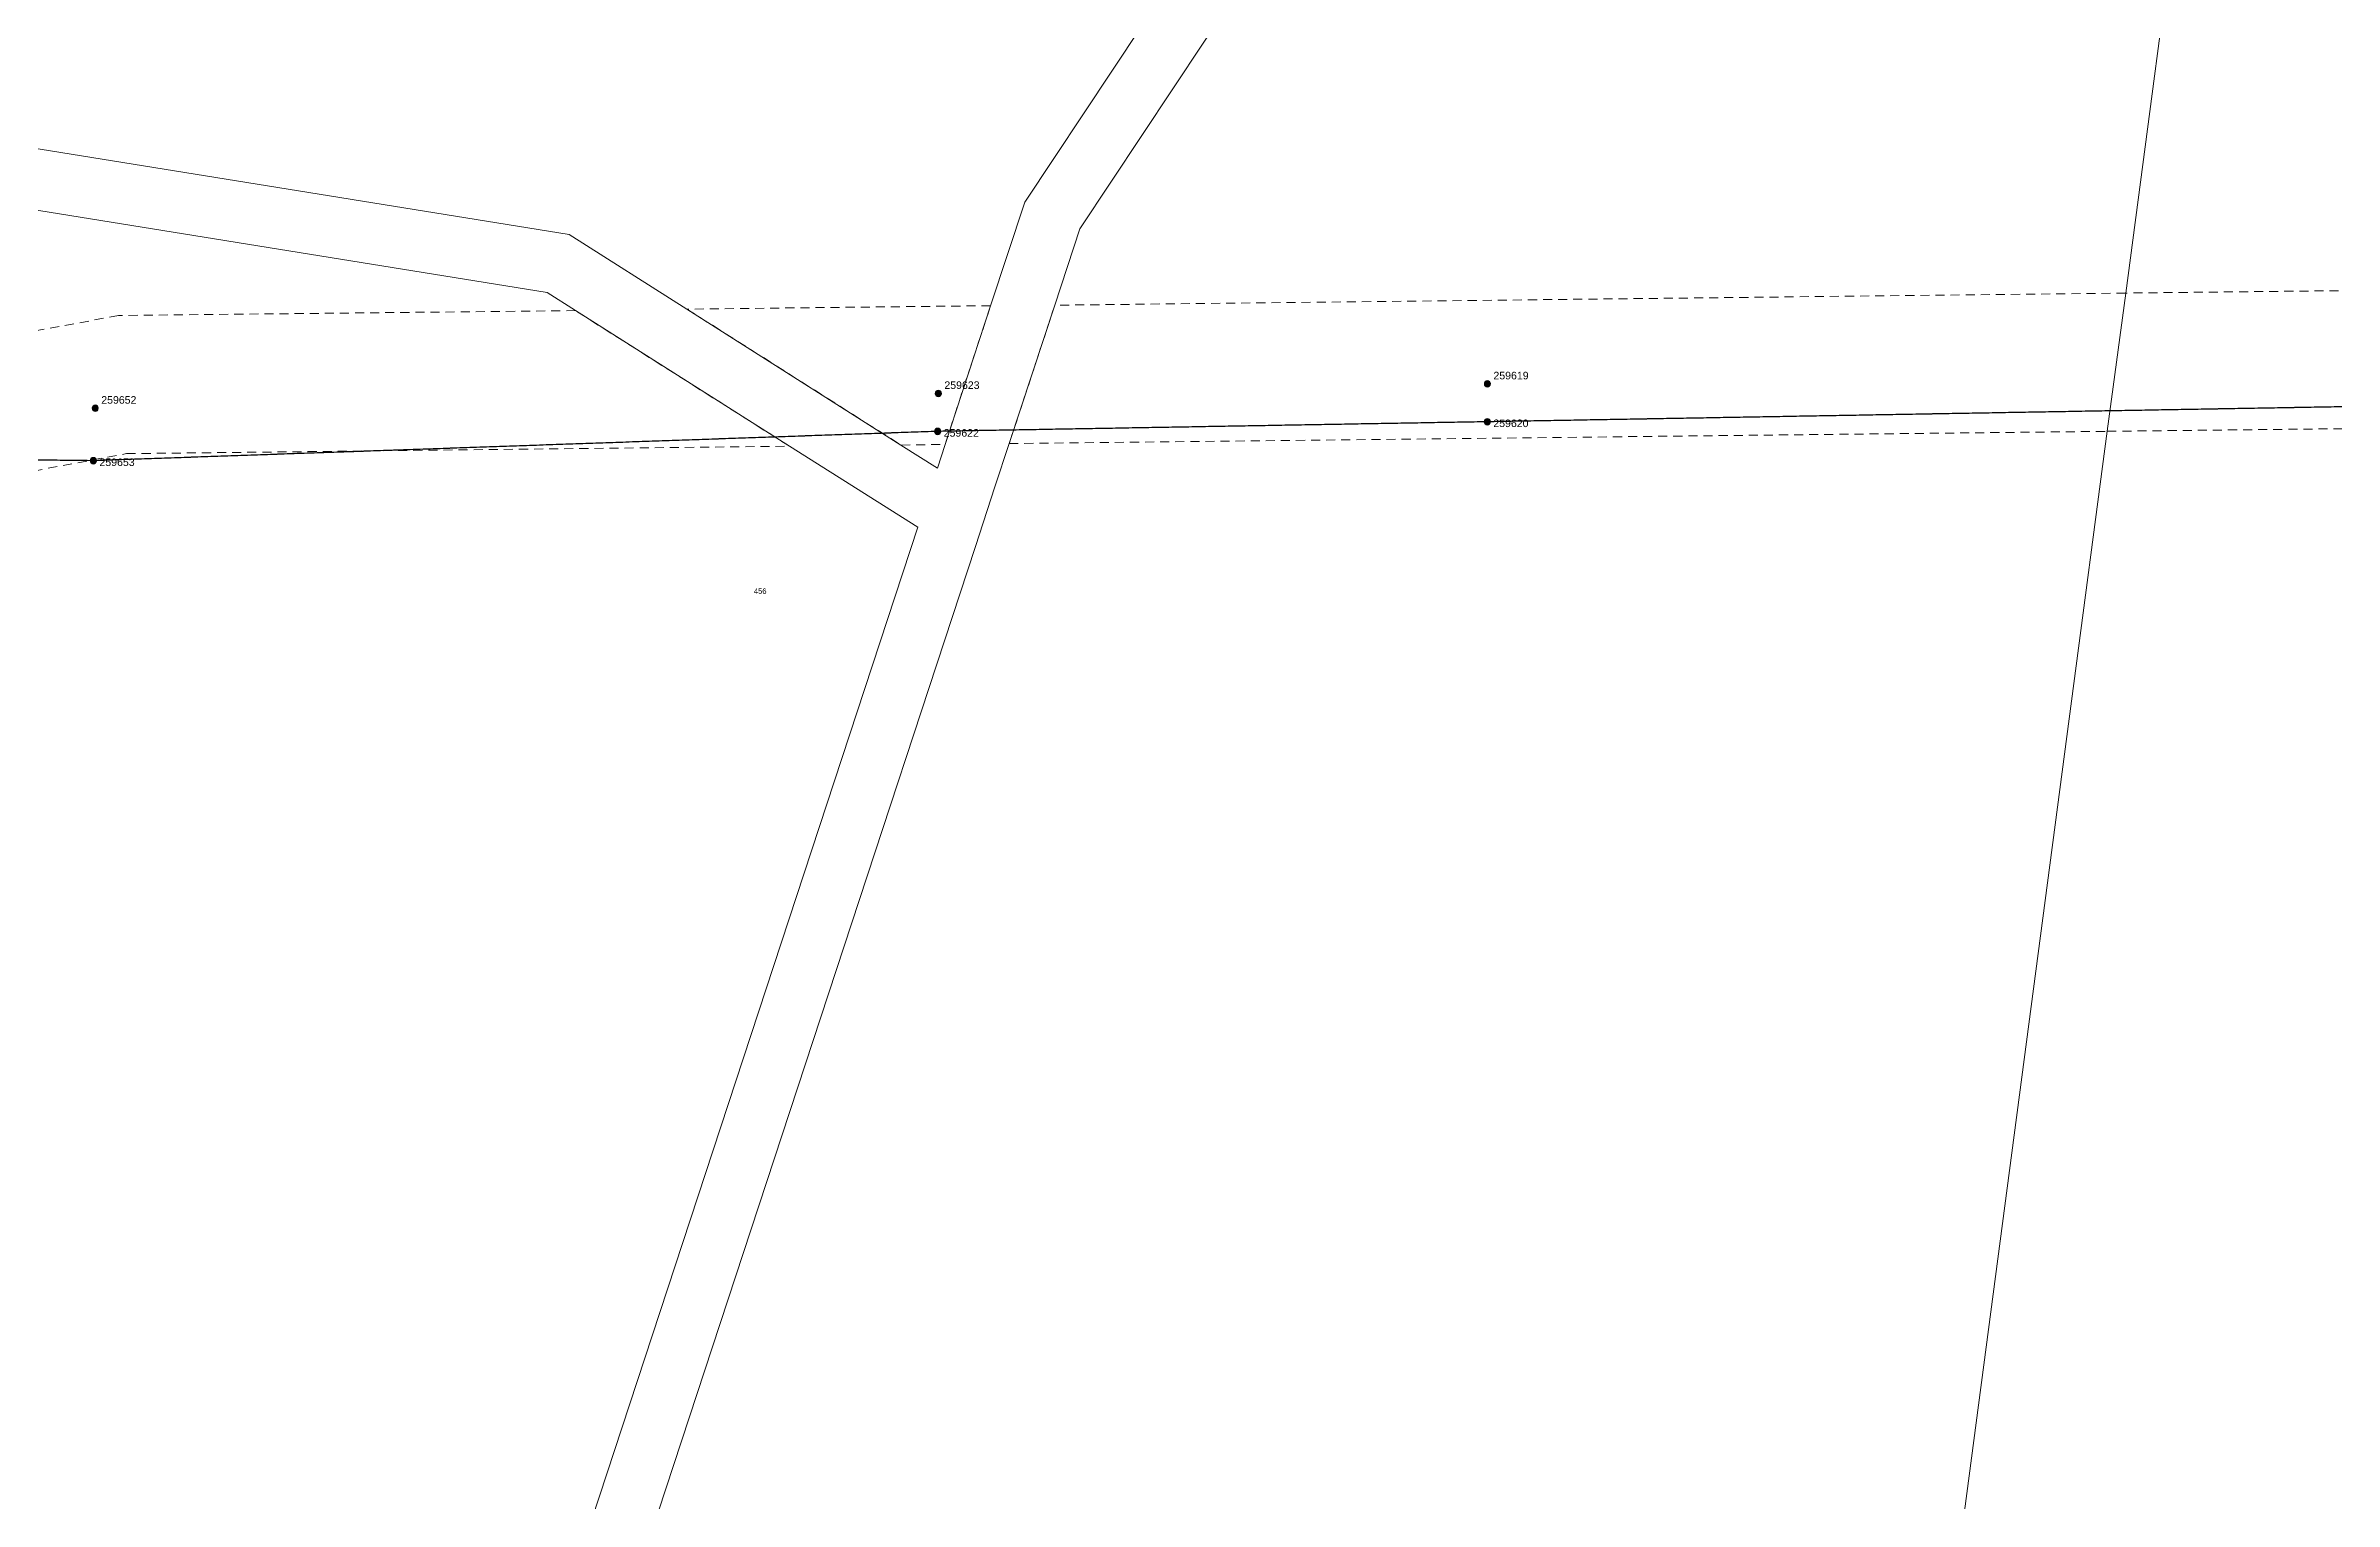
# Model space of a CAD drawing. Header units: metres. Extents: x 231386 to 238683, y 6156973 to 6161532.
# Drawn here: x 233826 to 234584, y 6157594 to 6158077 of the extents above; entities that cross this region are included whole.
import ezdxf
from ezdxf.enums import TextEntityAlignment as Align

# ---------------------------------------------------------------- set-up
doc = ezdxf.new("R2010")
doc.units = ezdxf.units.M
doc.linetypes.add('Cable Exist OH', pattern=[1, 1, 0])
doc.linetypes.add('Dash', pattern=[5, 3, -2])
doc.layers.get('0').update_dxf_attribs({"color": 6})
doc.layers.add('Cadastre Easements_SP_EXT', color=8, linetype='Continuous', lineweight=5)
doc.layers.add('Cadastre Land Parcels_SP_EXT', color=8, linetype='Continuous', lineweight=5)
doc.layers.add('Mains_HV_EXT', color=7, linetype='Continuous')
doc.layers.add('SupportsOH_SP_TR_HV_LV_SL_EXT', color=7, linetype='Continuous')
doc.styles.add('POLE_LABEL', font='arial.ttf')
doc.styles.get("Standard").update_dxf_attribs({"font": 'arial.ttf'})

# ---------------------------------------------------------------- blocks, each defined once
blk = doc.blocks.new('POLE_EXT')
blk.add_hatch(color=256).paths.add_polyline_path([(-1, 0, 1), (1, 0, 1)])
blk.add_lwpolyline([(-1, 0, 1), (1, 0, 1)], format="xyb", close=True)
for tag, height, flags, p in [('pNumber', 2.5, 8, (-17.84, 2.07)), ('OWNED_BY', 0.2, 9, (1.35, -0.4)), ('SPECIAL_USE', 0.2, 9, (1.35, -0.8)), ('STATE', 0.2, 9, (1.35, -1)), ('cLV', 0.2, 9, (1.35, -1.4)), ('hDepth', 0.2, 9, (1.35, -1.6)), ('hDia', 0.2, 9, (1.35, -1.8)), ('cHV', 0.2, 9, (1.35, -2)), ('cLinedev', 0.2, 9, (1.35, -3.4)), ('pExisting', 0.2, 9, (1.35, -3.8)), ('pFooting', 0.2, 9, (1.35, -4.4)), ('pNew', 0.2, 9, (1.35, -4.6)), ('pRelocate', 0.2, 9, (1.35, -5)), ('pRemove', 0.2, 9, (1.35, -5.2)), ('pReplace', 0.2, 9, (1.35, -5.4)), ('pStay', 0.2, 9, (1.35, -5.6)), ('pType', 0.2, 9, (1.35, -5.8)), ('cspan', 0.2, 9, (1.35, -6)), ('STREETNAME', 0.2, 9, (1.35, -6.2)), ('SUBURB', 0.2, 9, (1.35, -6.4)), ('OPERATED_BY', 0.2, 9, (1.36, -7.01)), ('PARENT', 0.2, 9, (1.35, -0.6)), ('USAGE', 0.2, 9, (1.35, -1.2)), ('LBRACKET', 0.2, 9, (1.35, -2.2)), ('LExisting', 0.2, 9, (1.35, -2.4)), ('LANTNUMBER', 0.2, 9, (1.35, -2.6)), ('LOther', 0.2, 9, (1.35, -2.8)), ('LRemove', 0.2, 9, (1.35, -3)), ('LEGEND', 0.2, 9, (1.35, -3.2)), ('LOCATION', 0.2, 9, (1.35, -3.6)), ('PFNUMBER', 0.2, 9, (1.35, -4)), ('NEWPFNUMBER', 0.2, 9, (1.35, -4.2)), ('NOTES', 0.2, 9, (1.35, -6.6)), ('MAINTAINED_BY', 0.2, 9, (1.36, -6.81))]:
    blk.add_attdef(tag, text='', height=height, dxfattribs=dict(flags=flags)).set_placement(p, align=Align.MIDDLE_LEFT)
at = {"style": 'POLE_LABEL'}
for tag, height, flags, p in [('STRUCTURE_PLANT_NUMBER', 0.2, 9, (1.35, 0.03)), ('ASSET_NUM', 2.5, 8, (2, 2)), ('STREET_CODE', 0.2, 9, (1.35, -0.2))]:
    blk.add_attdef(tag, text='', height=height, dxfattribs=dict(at, flags=flags)).set_placement(p, align=Align.MIDDLE_LEFT)
at = {"flags": 1}
blk.add_attdef('Z', (1.35, -7.33), '', height=0.2, dxfattribs=at)

msp = doc.modelspace()

# ---------------------------------------------------------------- linework, layer by layer
at = {"layer": 'Cadastre Easements_SP_EXT', "linetype": 'Dash'}
for points in [[(235430.27, 6158004.89), (234514.79, 6157994.66), (234160.06, 6157990.65), (234144.96, 6157944.8), (234508.68, 6157948.85), (235422.6, 6157959.04), (235430.27, 6158004.89)], [(234001.26, 6157988.84), (233849.88, 6157987.24), (233524.39, 6157926.42), (233516.97, 6157878.8), (233852.57, 6157941.46), (234072.16, 6157943.92), (234001.26, 6157988.84)], [(234138.78, 6157990.48), (234038.2, 6157989.35), (234109.11, 6157944.32), (234123.69, 6157944.52), (234138.78, 6157990.48)]]:
    msp.add_lwpolyline(points, close=True, dxfattribs=at)
at = {"layer": 'Cadastre Land Parcels_SP_EXT', "linetype": 'Continuous'}
for points in [[(234123.69, 6157944.52), (234138.78, 6157990.48), (234150.08, 6158024.78), (234266.28, 6158199.9), (234425.83, 6158328.53), (234564.03, 6158367.6), (234567.33, 6158392.89), (234454.02, 6158411.92), (234434.15, 6158415.26), (233644.13, 6158543.35), (233569.2, 6158083.39), (233999.15, 6158014.09), (234038.2, 6157989.35), (234109.11, 6157944.32), (234121.17, 6157936.67), (234123.69, 6157944.52)], [(234508.68, 6157948.85), (234514.79, 6157994.66), (234561.17, 6158345.86), (234435.25, 6158310.25), (234281.35, 6158186.12), (234168.31, 6158015.98), (234160.06, 6157990.65), (234144.96, 6157944.8), (234140.24, 6157930.45), (234133.75, 6157910.72), (233903.1, 6157208.54), (234050.68, 6157185.84), (234071.33, 6157182.66), (234400.81, 6157131.97), (234508.68, 6157948.85)], [(233883.61, 6157213.42), (234114.67, 6157917.05), (234072.16, 6157943.92), (234001.26, 6157988.84), (233991.91, 6157994.9), (233566.01, 6158063.53), (233546.29, 6158066.63), (233524.39, 6157926.42), (233516.97, 6157878.8), (233421.96, 6157269.91), (233875.22, 6157192.75), (233883.61, 6157213.42)]]:
    msp.add_lwpolyline(points, close=True, dxfattribs=at)
for points in [[(234266.28, 6158199.9), (234150.08, 6158024.78), (234138.78, 6157990.48), (234123.69, 6157944.52), (234121.17, 6157936.67), (234109.11, 6157944.32), (234038.2, 6157989.35), (233999.15, 6158014.09), (233569.2, 6158083.39)], [(233566.01, 6158063.53), (233991.91, 6157994.9), (234001.26, 6157988.84), (234072.16, 6157943.92), (234114.67, 6157917.05), (233883.61, 6157213.42), (233875.22, 6157192.75), (233895.49, 6157189.34), (234047.09, 6157166.03), (234059.48, 6157164.13), (234068.22, 6157162.78), (234378.27, 6157115.11), (234398.17, 6157112.05), (234400.81, 6157131.97), (234071.33, 6157182.66), (234050.68, 6157185.84), (233903.1, 6157208.54), (234133.75, 6157910.72), (234140.24, 6157930.45), (234144.96, 6157944.8), (234160.06, 6157990.65), (234168.31, 6158015.98), (234281.35, 6158186.12)]]:
    msp.add_lwpolyline(points, dxfattribs=at)
at = {"layer": 'Mains_HV_EXT', "linetype": 'Cable Exist OH'}
msp.add_lwpolyline([(235893.11, 6157979.82), (235611.36, 6157974.89), (235456.65, 6157972.18), (235045.53, 6157964.99), (234878.48, 6157962.07), (234601.4, 6157957.23), (234303.32, 6157952.01), (234121.26, 6157948.83), (233841.61, 6157939.11), (233671.62, 6157940.97), (233528.58, 6157938.46), (233147.46, 6157931.8)], dxfattribs=at)

# ---------------------------------------------------------------- block references
at = {"layer": 'SupportsOH_SP_TR_HV_LV_SL_EXT'}
ref = msp.add_blockref('POLE_EXT', (234121.48, 6157961.4), dxfattribs=at)
ref.add_attrib('ASSET_NUM', '259623', dxfattribs={"layer": '0', "height": 2.5, "style": 'POLE_LABEL'}).set_placement((234123.48, 6157962.15), align=Align.BOTTOM_LEFT)
ref = msp.add_blockref('POLE_EXT', (234303.36, 6157964.58), dxfattribs=at)
ref.add_attrib('ASSET_NUM', '259619', dxfattribs={"layer": '0', "height": 2.5, "style": 'POLE_LABEL'}).set_placement((234305.36, 6157965.33), align=Align.BOTTOM_LEFT)
ref = msp.add_blockref('POLE_EXT', (233842.2, 6157956.51), dxfattribs=at)
ref.add_attrib('ASSET_NUM', '259652', dxfattribs={"layer": '0', "height": 2.5, "style": 'POLE_LABEL'}).set_placement((233844.2, 6157957.26), align=Align.BOTTOM_LEFT)
ref = msp.add_blockref('POLE_EXT', (234121.26, 6157948.83), dxfattribs=at)
ref.add_attrib('ASSET_NUM', '259622', dxfattribs={"layer": '0', "height": 2.5, "style": 'POLE_LABEL'}).set_placement((234123.26, 6157949.58), align=Align.TOP_LEFT)
ref = msp.add_blockref('POLE_EXT', (234303.32, 6157952.01), dxfattribs=at)
ref.add_attrib('ASSET_NUM', '259620', dxfattribs={"layer": '0', "height": 2.5, "style": 'POLE_LABEL'}).set_placement((234305.32, 6157952.76), align=Align.TOP_LEFT)
ref = msp.add_blockref('POLE_EXT', (233841.61, 6157939.11), dxfattribs=at)
ref.add_attrib('ASSET_NUM', '259653', dxfattribs={"layer": '0', "height": 2.5, "style": 'POLE_LABEL'}).set_placement((233843.61, 6157939.86), align=Align.TOP_LEFT)

# ---------------------------------------------------------------- texts
at = {"layer": 'Cadastre Land Parcels_SP_EXT'}
msp.add_text('456', height=1.8, dxfattribs=at).set_placement((234060.38, 6157895))

doc.saveas('drawing.dxf')
